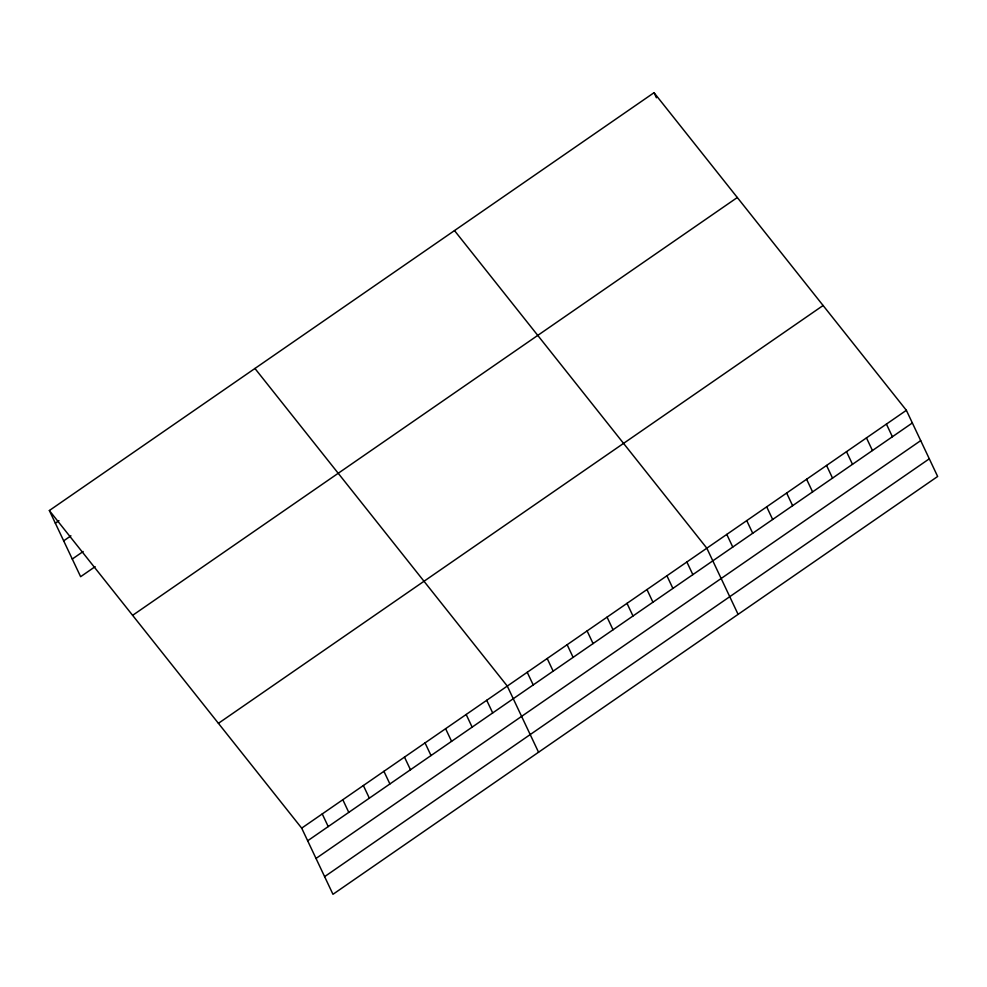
<?xml version="1.0" encoding="UTF-8"?>
<svg xmlns="http://www.w3.org/2000/svg" width="987" height="987" viewBox="0 0 987 987"><rect width="100%" height="100%" fill="white"/><g stroke="black" fill="none" stroke-linecap="round" stroke-linejoin="round"><path stroke-width="1.48" d="M49.35 510.526L654.036 92.704L906.374 410.308L937.65 476.474L332.964 894.296L301.689 828.142L49.35 510.526L80.626 576.692L95.134 566.661M55.334 523.184L58.961 520.68M63.674 540.839L70.928 535.83M72.273 559.037L83.167 551.511M132.616 615.345L737.314 197.511M218.411 723.323L823.109 305.501M301.689 828.142L906.374 410.308M307.66 840.788L912.358 422.954M316.013 858.443L920.698 440.621M324.612 876.641L929.298 458.807M454.489 230.588L706.828 548.192L738.103 614.358M254.942 368.472L507.281 686.076L538.557 752.242M886.425 424.102L892.396 436.747M866.463 437.883L872.446 450.541M846.513 451.676L852.497 464.322M654.036 92.704L656.429 97.762M826.551 465.457L832.534 478.115M806.601 479.25L812.585 491.896M786.651 493.044L792.623 505.689M766.689 506.825L772.673 519.483M746.74 520.618L752.723 533.264M726.777 534.399L732.761 547.057M686.878 561.985L692.849 574.631M666.916 575.766L672.9 588.425M646.966 589.56L652.938 602.206M627.004 603.341L632.988 615.999M607.054 617.134L613.038 629.78M587.105 630.927L593.076 643.573M567.143 644.708L573.126 657.367M547.193 658.502L553.164 671.148M527.231 672.283L533.214 684.941M486.714 700.289L492.698 712.935M466.16 714.489L472.144 727.135M445.606 728.69L451.577 741.348M425.039 742.903L431.023 755.548M404.485 757.103L410.469 769.761M383.918 771.316L389.902 783.962M363.364 785.516L369.348 798.175M342.81 799.729L348.781 812.375M322.243 813.93L328.227 826.588"/></g></svg>
